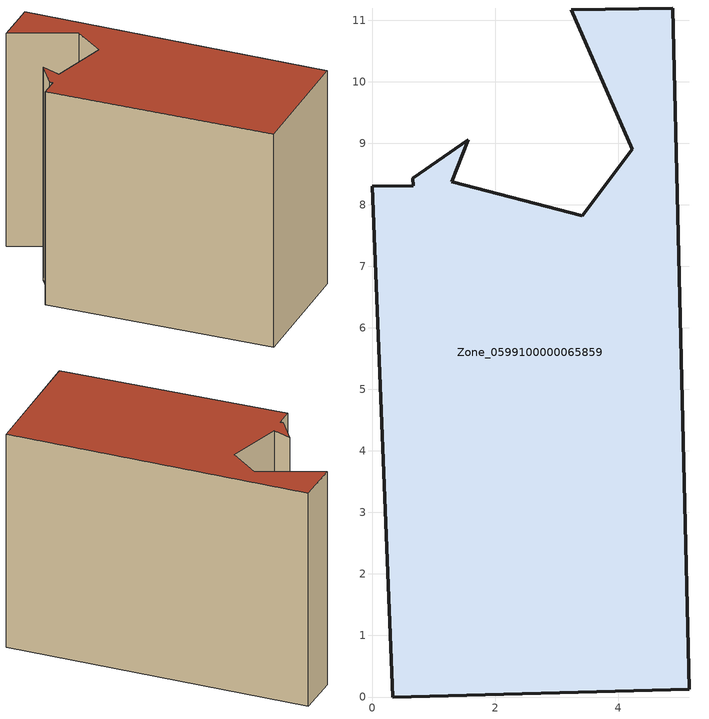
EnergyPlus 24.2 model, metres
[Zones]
Zone_0599100000065859
 floor ground (C_G): 1.57,9.06 1.29,8.37 3.42,7.83 4.23,8.91 3.24,11.17 4.89,11.2 5.16,0.13 0.34,0 0,8.3 0.67,8.31 0.67,8.43 z0
 wall outside (C_F): 0.34,0 5.16,0.13 4.89,11.2 3.24,11.17 4.23,8.91 3.42,7.83 1.29,8.37 1.57,9.06 0.67,8.43 0.67,8.31 0,8.3 0.34,0 z0:8.23
 roof outside (C_R): 1.29,8.37 1.57,9.06 0.67,8.43 0.67,8.31 0,8.3 0.34,0 5.16,0.13 4.89,11.2 3.24,11.17 4.23,8.91 3.42,7.83 z8.23
[BUILDING]
Pand.0599100000065859: North Axis=0; Terrain=City; Loads Convergence Tolerance Value=0.04; Temperature Convergence Tolerance Value=0.4; Solar Distribution=FullExterior; Maximum Number of Warmup Days=25; Minimum Number of Warmup Days=1
[Site:Location]
Rotterdam.The.Hague.AP_ZH_NLD Design_Conditions: Latitude=51.96; Longitude=4.45; Time Zone=1; Elevation=-4.5
[SITE:GROUNDTEMPERATURE:BUILDINGSURFACE]
18, 18, 18, 18, 18, 18, 18, 18, 18, 18, 18, 18
[MATERIAL] Thermal Absorptance=0.9; Solar Absorptance=0.7; Visible Absorptance=0.7
Name | Roughness | Thickness | Conductivity | Density | Specific Heat
G.TI.1946 | MediumSmooth | 0.15 | 1 | 540 | 1210
F.TI.1946 | Rough | 0.3 | 0.857143 | 1920 | 840
R.TI.1946 | MediumRough | 0.2 | 0.1 | 1500 | 1000
[CONSTRUCTION]
C_G: G.TI.1946
C_F: F.TI.1946
C_R: R.TI.1946
[ZONE]
Zone_0599100000065859: Type=1; Multiplier=1; Ceiling Height=Autocalculate; Volume=Autocalculate; Floor Area=autocalculate; Part of Total Floor Area=Yes
[ZONEINFILTRATION:DESIGNFLOWRATE]
Infil_Zone_0599100000065859: Zone or ZoneList or Space or SpaceList=Zone_0599100000065859; Schedule=AlwaysOn; Design Flow Rate Calculation Method=Flow/Area; Flow Rate per Floor Area=0.003; Constant Term Coefficient=1; Temperature Term Coefficient=0; Velocity Term Coefficient=0; Velocity Squared Term Coefficient=0
[HVACTEMPLATE:ZONE:IDEALLOADSAIRSYSTEM]
Zone_0599100000065859: Maximum Heating Supply Air Temperature=50; Minimum Cooling Supply Air Temperature=13; Maximum Heating Supply Air Humidity Ratio=0.0156; Minimum Cooling Supply Air Humidity Ratio=0.0077; Heating Limit=NoLimit; Cooling Limit=NoLimit; Dehumidification Control Type=ConstantSensibleHeatRatio; Cooling Sensible Heat Ratio=0.7; Dehumidification Setpoint=60; Humidification Control Type=None; Humidification Setpoint=30; Outdoor Air Method=None; Outdoor Air Flow Rate per Person=0.00944; Outdoor Air Flow Rate per Zone Floor Area=0; Outdoor Air Flow Rate per Zone=0; Demand Controlled Ventilation Type=None; Outdoor Air Economizer Type=NoEconomizer; Heat Recovery Type=None; Sensible Heat Recovery Effectiveness=0.7; Latent Heat Recovery Effectiveness=0.65
[ZONECONTROL:THERMOSTAT]
ThermostatControl_Zone_0599100000065859: Zone or ZoneList=Zone_0599100000065859; Control Type Schedule=DualSetpointControlType; Control 1=Thermostat_Zone_0599100000065859; Temperature Difference Between Cutout And Setpoint=0
[THERMOSTATSETPOINT:DUALSETPOINT]
Thermostat_Zone_0599100000065859: Heating Setpoint Temperature Schedule=HeatingSetpoint_Zone_0599100000065859; Cooling Setpoint Temperature Schedule=CoolingSetpoint_Zone_0599100000065859
[SCHEDULE:COMPACT]
HeatingSetpoint_Zone_0599100000065859: Through: 12/31, For: AllDays, Until: 24:00, 21
CoolingSetpoint_Zone_0599100000065859: Through: 12/31, For: AllDays, Until: 24:00, 24
DualSetpointControlType: Through: 12/31, For: AllDays, Until: 24:00, 4
AlwaysOn: Through: 12/31, For: AllDays, Until: 24:00, 1
